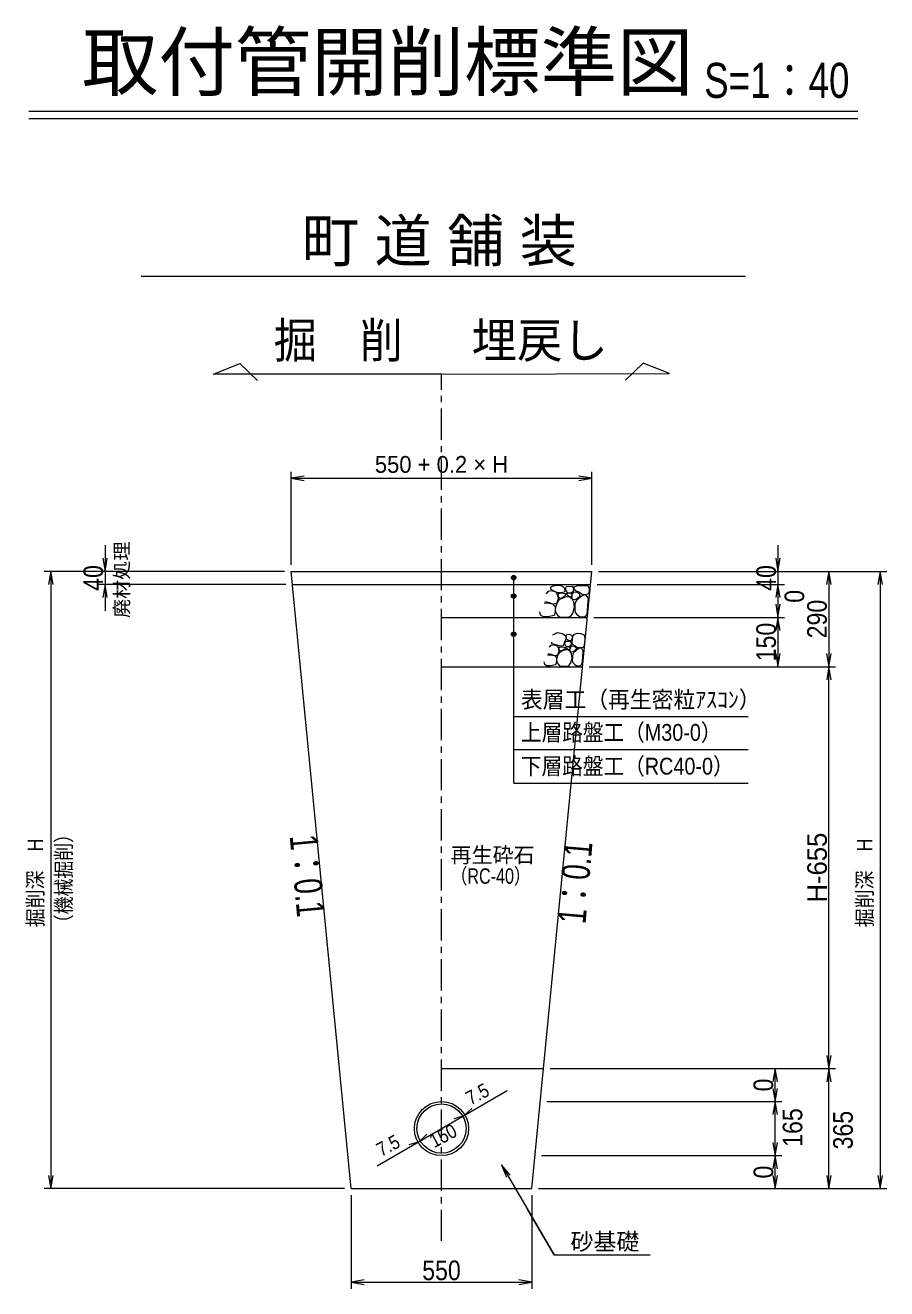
# Model space of a CAD drawing. Units: millimetres, scale not verified, with parts at other scales. Extents: x 323 to 5782, y 261 to 2709.
# Drawn here: x 3115 to 3770, y 1614 to 2576 of the extents above; entities that cross this region are included whole.
import ezdxf
from ezdxf.enums import TextEntityAlignment as Align

# ---------------------------------------------------------------- set-up
doc = ezdxf.new("R2010")
doc.units = ezdxf.units.MM
doc.header["$LTSCALE"] = 10
doc.linetypes.add('USER1', pattern=[3.81, 2.38125, -0.47625, 0.47625, -0.47625])
doc.linetypes.add('USER2', pattern=[19.05, 12.7, -6.35])
for name, color, linetype, lineweight in [('D-BMK', 2, 'USER1', 15), ('D-STR', 1, 'Continuous', 15), ('D-STR-DIM', 7, 'Continuous', 9), ('D-STR-HTXT', 7, 'Continuous', 5), ('D-STR-STR1', 7, 'Continuous', 5), ('D-TTL-LINE', 7, 'Continuous', 15)]:
    doc.layers.add(name, color=color, linetype=linetype, lineweight=lineweight)
doc.layers.add('D-TTL-TXT', color=7, linetype='Continuous')
doc.styles.add('ＭＳ Ｐゴシック', font='')
doc.styles.get('ＭＳ Ｐゴシック').set_extended_font_data('MS PGothic')

# ---------------------------------------------------------------- blocks, each defined once
blk = doc.blocks.new('open_arrow')
at = {"color": 0, "linetype": 'Continuous', "lineweight": -2}
blk.add_lwpolyline([(7.5, 1.25), (0, 0), (7.5, -1.25)], dxfattribs=at)

msp = doc.modelspace()

# ---------------------------------------------------------------- linework, layer by layer
at = {"layer": 'D-BMK'}
msp.add_line((3431.34, 1650.69), (3431.34, 2310.3), dxfattribs=at)
at = {"layer": 'D-STR'}
for p, q in [((3316.95, 2160.17), (3545.9, 2160.17)), ((3362.59, 1690.62), (3316.95, 2160.17)), ((3500.09, 1690.62), (3545.9, 2160.17)), ((3431.26, 2150.17), (3544.84, 2150.17)), ((3431.26, 2125.17), (3542.4, 2125.17)), ((3431.26, 2087.67), (3538.75, 2087.67)), ((3431.34, 1781.87), (3508.99, 1781.87)), ((3362.59, 1690.62), (3500.09, 1690.62))]:
    msp.add_line(p, q, dxfattribs=at)
at = {"layer": 'D-STR', "linetype": 'USER2'}
msp.add_line((3317.92, 2150.17), (3431.34, 2150.17), dxfattribs=at)
at = {"layer": 'D-STR'}
for radius in [20.62, 18.75]:
    msp.add_circle((3431.34, 1736.24), radius, dxfattribs=at)
at = {"layer": 'D-STR-DIM'}
for p, q in [((3316.95, 2165.17), (3316.95, 2236.01)), ((3316.95, 2231.01), (3545.9, 2231.01)), ((3545.9, 2165.17), (3545.9, 2236.01)), ((3175.27, 2180.17), (3175.27, 2130.17)), ((3687.44, 2180.17), (3687.44, 2130.17)), ((3311.95, 2160.17), (3128.99, 2160.17)), ((3133.99, 2160.17), (3133.99, 1690.62)), ((3311.95, 2160.17), (3170.27, 2160.17)), ((3550.9, 2160.17), (3692.44, 2160.17)), ((3550.9, 2160.17), (3731.18, 2160.17)), ((3550.9, 2160.17), (3770.26, 2160.17)), ((3726.18, 2160.17), (3726.18, 2087.67)), ((3765.26, 2160.17), (3765.26, 1690.62)), ((3312.92, 2150.17), (3170.27, 2150.17)), ((3549.92, 2150.17), (3692.44, 2150.17)), ((3549.92, 2150.17), (3692.44, 2150.17)), ((3687.44, 2150.17), (3687.44, 2125.17)), ((3547.4, 2125.17), (3692.44, 2125.17)), ((3547.4, 2125.17), (3692.44, 2125.17)), ((3687.44, 2125.17), (3687.44, 2087.67)), ((3543.75, 2087.67), (3692.44, 2087.67)), ((3543.75, 2087.67), (3731.18, 2087.67)), ((3726.23, 1781.87), (3726.23, 2087.67)), ((3513.99, 1781.87), (3690.33, 1781.87)), ((3513.99, 1781.87), (3731.23, 1781.87)), ((3513.99, 1781.87), (3731.23, 1781.87)), ((3685.33, 1756.87), (3685.33, 1781.87)), ((3726.23, 1690.62), (3726.23, 1781.87)), ((3382.26, 1707.82), (3481.4, 1765.23)), ((3449.19, 1746.58), (3454.36, 1751.59)), ((3511.56, 1756.87), (3690.33, 1756.87)), ((3511.56, 1756.87), (3690.33, 1756.87)), ((3685.33, 1715.62), (3685.33, 1756.87)), ((3447.57, 1745.64), (3440.65, 1743.65)), ((3415.12, 1726.84), (3420.29, 1731.86)), ((3413.5, 1725.9), (3406.58, 1723.92)), ((3507.53, 1715.62), (3690.33, 1715.62)), ((3507.53, 1715.62), (3690.33, 1715.62)), ((3685.33, 1690.62), (3685.33, 1715.62)), ((3357.59, 1690.62), (3128.99, 1690.62)), ((3362.59, 1685.62), (3362.59, 1614.37)), ((3500.09, 1685.62), (3500.09, 1614.37)), ((3505.09, 1690.62), (3690.33, 1690.62)), ((3505.09, 1690.62), (3731.23, 1690.62)), ((3505.09, 1690.62), (3770.26, 1690.62)), ((3362.59, 1619.37), (3500.09, 1619.37))]:
    msp.add_line(p, q, dxfattribs=at)
for points in [[(3431.34, 2310.3), (3257.73, 2310.3), (3277.81, 2318.38), (3291.2, 2305.33)], [(3431.34, 2310.3), (3604.95, 2310.65), (3584.86, 2318.69), (3571.5, 2305.61)]]:
    msp.add_lwpolyline(points, dxfattribs=at)
at = {"layer": 'D-STR-HTXT'}
for p, q in [((3486.28, 2155.35), (3486.28, 1999.04)), ((3486.36, 2049.73), (3664.76, 2049.73)), ((3486.36, 2024.71), (3664.76, 2024.71)), ((3486.36, 1999.04), (3664.76, 1999.04)), ((3517.21, 1640.2), (3590.1, 1640.2))]:
    msp.add_line(p, q, dxfattribs=at)
msp.add_lwpolyline([(3477.13, 1708.64), (3517.21, 1640.2), (3497.17, 1674.42)], dxfattribs=at)
for centre, radius in [((3486.28, 2155.35), 1.7), ((3486.28, 2155.35), 1.6), ((3486.28, 2155.35), 1.5), ((3486.28, 2155.35), 1.4), ((3486.28, 2155.35), 1.3), ((3486.28, 2155.35), 1.2), ((3486.28, 2155.35), 1.1), ((3486.28, 2155.35), 1), ((3486.28, 2155.35), 0.9), ((3486.28, 2155.35), 0.8), ((3486.28, 2155.35), 0.7), ((3486.28, 2155.35), 0.6), ((3486.28, 2155.35), 0.5), ((3486.28, 2155.35), 0.4), ((3486.28, 2155.35), 0.3), ((3486.28, 2155.35), 0.2), ((3486.28, 2155.35), 0.1), ((3486.28, 2141.27), 1.7), ((3486.28, 2141.27), 1.6), ((3486.28, 2141.27), 1.5), ((3486.28, 2141.27), 1.4), ((3486.28, 2141.27), 1.3), ((3486.28, 2141.27), 1.2), ((3486.28, 2141.27), 1.1), ((3486.28, 2141.27), 1), ((3486.28, 2141.27), 0.9), ((3486.28, 2141.27), 0.8), ((3486.28, 2141.27), 0.7), ((3486.28, 2141.27), 0.6), ((3486.28, 2141.27), 0.5), ((3486.28, 2141.27), 0.4), ((3486.28, 2141.27), 0.3), ((3486.28, 2141.27), 0.2), ((3486.28, 2141.27), 0.1), ((3486.28, 2112.38), 1.7), ((3486.28, 2112.38), 1.6), ((3486.28, 2112.38), 1.5), ((3486.28, 2112.38), 1.4), ((3486.28, 2112.38), 1.3), ((3486.28, 2112.38), 1.2), ((3486.28, 2112.38), 1.1), ((3486.28, 2112.38), 1), ((3486.28, 2112.38), 0.9), ((3486.28, 2112.38), 0.8), ((3486.28, 2112.38), 0.7), ((3486.28, 2112.38), 0.6), ((3486.28, 2112.38), 0.5), ((3486.28, 2112.38), 0.4), ((3486.28, 2112.38), 0.3), ((3486.28, 2112.38), 0.2), ((3486.28, 2112.38), 0.1)]:
    msp.add_circle(centre, radius, dxfattribs=at)
at = {"layer": 'D-STR-STR1'}
for points in [[(3510.07, 2137.21), (3512.52, 2136.64), (3515.91, 2135.51), (3518.3, 2135.76), (3519.39, 2136.58), (3520.4, 2139.5), (3519.71, 2142.91), (3518.53, 2144.44), (3515.39, 2145.28), (3512.37, 2144.82), (3510.95, 2143.21)], [(3509.46, 2136.02), (3511.91, 2136.12), (3515.91, 2135.51), (3517.96, 2133.46), (3517.96, 2129.77), (3517.03, 2126.5), (3512.33, 2125.55), (3508.42, 2125.72), (3506.77, 2126.95), (3506.2, 2129.42)], [(3516.11, 2112), (3519.69, 2113.72), (3523.37, 2112.79), (3526.02, 2110.88), (3525.97, 2108.97), (3525.16, 2106.95), (3524.54, 2104.62), (3523.61, 2103.46), (3521.69, 2103.16), (3519.41, 2103.98), (3517.3, 2104.59), (3515.43, 2105.17), (3515.38, 2106.35)], [(3512.07, 2096.65), (3514.06, 2096.73), (3517.28, 2096.23), (3518.94, 2094.58), (3518.94, 2091.6), (3518.19, 2088.96), (3514.39, 2088.19), (3511.24, 2088.33), (3509.9, 2089.33), (3509.45, 2091.32)], [(3512.57, 2097.61), (3514.55, 2097.15), (3517.28, 2096.23), (3519.21, 2096.44), (3520.09, 2097.1), (3520.91, 2099.46), (3520.36, 2102.21), (3519.4, 2103.45), (3516.87, 2104.13), (3514.42, 2103.76), (3513.28, 2102.46)]]:
    msp.add_lwpolyline(points, dxfattribs=at)
for points in [[(3515.1, 2148.75), (3517.68, 2149.5), (3521.3, 2149.58), (3523.46, 2149), (3524.79, 2147.67), (3525.33, 2145.71), (3524.75, 2144.26), (3522.47, 2143.74), (3520.34, 2143.92), (3518.53, 2144.44), (3515.72, 2145.59), (3514.68, 2146.55), (3514.61, 2148.06)], [(3526.58, 2148.79), (3530.86, 2149.04), (3531.74, 2147.46), (3531.53, 2144.92), (3530.24, 2143.88), (3527.51, 2143.55), (3526.16, 2145.25), (3525.62, 2147.25)], [(3528.13, 2141.27), (3526.66, 2142.24), (3526.76, 2143.32), (3528.27, 2143.77), (3530.46, 2143.17), (3530.67, 2141.85), (3529.9, 2140.9)], [(3531.14, 2143.09), (3532.38, 2144.62), (3534.39, 2144.3), (3536.21, 2143.4), (3536.53, 2141.85), (3536.16, 2140.9), (3535.29, 2140.05), (3534.02, 2139.02), (3532.28, 2138.44), (3531.16, 2138.85), (3530.61, 2140.63)], [(3532.32, 2148.46), (3535.19, 2149.41), (3539.43, 2149.5), (3543.01, 2149.25), (3543.8, 2147.25), (3543.72, 2144.8), (3543.01, 2142.72), (3540.5, 2142.25), (3538.02, 2142.72), (3536.44, 2144.05), (3533.53, 2145.34), (3532.36, 2146.83)], [(3526.26, 2140.87), (3523.61, 2139.86), (3520.65, 2138.41), (3519.39, 2136.58), (3518.57, 2134.31), (3517.96, 2131.62), (3518.25, 2128.91), (3519.67, 2126.93), (3521.08, 2125.53), (3526.54, 2125.35), (3529.64, 2125.82), (3531.42, 2128.48), (3532.64, 2132.96), (3532.16, 2136.79), (3531.16, 2138.85), (3528.94, 2140.63)], [(3520.53, 2143.24), (3522.47, 2143.74), (3525.21, 2143.34), (3525.77, 2142.49), (3525.32, 2141.39), (3523.38, 2140.05), (3521.6, 2139.52), (3520.91, 2140.06), (3520.06, 2141.21), (3520.29, 2142.61)], [(3538.32, 2141.69), (3536.53, 2140.23), (3534.01, 2138.08), (3533.18, 2136.56), (3532.95, 2134.14), (3532.78, 2130.63), (3533.15, 2128.77), (3534.74, 2127.12), (3536.69, 2125.83), (3540.27, 2125.59), (3541.86, 2127.18), (3542.49, 2130), (3542.86, 2134.24), (3543.12, 2139.6), (3541.8, 2141.89), (3540.5, 2142.25)], [(3525.9, 2106.96), (3529.36, 2107.16), (3530.07, 2105.89), (3529.9, 2103.84), (3528.86, 2103), (3526.66, 2102.73), (3525.57, 2104.11), (3525.13, 2105.72)], [(3527.94, 2107.67), (3526.51, 2108.49), (3526.44, 2109.75), (3526.28, 2111.22), (3526.78, 2112.13), (3529.11, 2112.33), (3530.63, 2111.41), (3531.08, 2109.96), (3530.67, 2108.55), (3529.72, 2107.62), (3528.73, 2107.42)], [(3531.47, 2111.02), (3532.62, 2112.48), (3534.88, 2113.16), (3537.18, 2113.02), (3539.44, 2112.19), (3540.13, 2111.24), (3540.33, 2108.47), (3540.24, 2106.35), (3539.98, 2103.86), (3539.74, 2103.02), (3539.01, 2102.28), (3537.89, 2101.99), (3536.31, 2101.99), (3534.97, 2102.1), (3534.23, 2102.54), (3532.76, 2103.49), (3531.19, 2104.5), (3530.85, 2106.16), (3530.99, 2107.97), (3531.12, 2109.15)], [(3525.65, 2100.57), (3523.51, 2099.75), (3521.11, 2098.58), (3520.09, 2097.1), (3519.43, 2095.27), (3518.94, 2093.09), (3519.17, 2090.91), (3520.32, 2089.31), (3521.46, 2088.18), (3525.87, 2088.04), (3528.37, 2088.41), (3529.81, 2090.56), (3530.8, 2094.18), (3530.41, 2097.27), (3529.6, 2098.93), (3527.81, 2100.37)], [(3521.01, 2102.48), (3522.58, 2102.89), (3524.79, 2102.56), (3525.25, 2101.88), (3524.89, 2100.99), (3523.32, 2099.91), (3521.88, 2099.48), (3521.32, 2099.92), (3520.64, 2100.84), (3520.82, 2101.98)], [(3527.16, 2100.89), (3525.96, 2101.68), (3526.05, 2102.55), (3527.26, 2102.91), (3529.03, 2102.42), (3529.2, 2101.36), (3528.59, 2100.59)], [(3529.59, 2102.36), (3530.59, 2103.59), (3532.21, 2103.34), (3533.68, 2102.61), (3533.94, 2101.36), (3533.64, 2100.59), (3532.94, 2099.91), (3531.91, 2099.08), (3530.5, 2098.61), (3529.6, 2098.93), (3529.16, 2100.38)], [(3535.38, 2101.23), (3533.94, 2100.05), (3531.9, 2098.31), (3531.23, 2097.08), (3531.05, 2095.13), (3530.91, 2092.3), (3531.21, 2090.8), (3532.49, 2089.46), (3534.07, 2088.42), (3536.96, 2088.23), (3538.25, 2089.51), (3538.75, 2091.79), (3539.05, 2095.21), (3539.26, 2099.55), (3538.19, 2101.39), (3537.15, 2101.69)]]:
    msp.add_lwpolyline(points, close=True, dxfattribs=at)
at = {"layer": 'D-TTL-LINE'}
for p, q in [((3748.19, 2510.13), (3117.32, 2510.13)), ((3748.19, 2504.38), (3117.32, 2504.38)), ((3202.85, 2384.68), (3662.66, 2384.68))]:
    msp.add_line(p, q, dxfattribs=at)

# ---------------------------------------------------------------- block references
at = {"layer": 'D-STR-DIM', "xscale": 1.33, "yscale": 1.33}
for p in [(3316.95, 2231.01), (3362.59, 1619.37)]:
    msp.add_blockref('open_arrow', p, dxfattribs=at)
for p, rotation in [((3545.9, 2231.01), 180), ((3175.27, 2160.17), 90), ((3687.44, 2160.17), 90), ((3133.99, 2160.17), 270), ((3726.18, 2160.17), 270), ((3765.26, 2160.17), 270), ((3175.27, 2150.17), 270), ((3687.44, 2150.17), 270), ((3687.44, 2150.17), 270), ((3687.44, 2125.17), 90), ((3687.44, 2125.17), 270), ((3687.44, 2087.67), 90), ((3726.18, 2087.67), 90), ((3726.23, 2087.67), 270), ((3726.23, 1781.87), 90), ((3685.33, 1781.87), 270), ((3726.23, 1781.87), 270), ((3685.33, 1756.87), 90), ((3685.33, 1756.87), 270), ((3685.33, 1715.62), 90), ((3685.33, 1715.62), 270), ((3133.99, 1690.62), 90), ((3685.33, 1690.62), 90), ((3726.23, 1690.62), 90), ((3765.26, 1690.62), 90), ((3500.09, 1619.37), 180)]:
    msp.add_blockref('open_arrow', p, dxfattribs=dict(at, rotation=rotation))
at = {"layer": 'D-STR-HTXT', "xscale": 1.33, "yscale": 1.33, "rotation": 300.4}
msp.add_blockref('open_arrow', (3477.13, 1708.64), dxfattribs=at)

# ---------------------------------------------------------------- texts
at = {"layer": 'D-STR-DIM', "style": 'ＭＳ Ｐゴシック'}
for s, width, p in [('掘\u3000削', 0.9, (3303.66, 2314.69)), ('埋戻し', 0.95, (3454.31, 2314.69))]:
    msp.add_text(s, height=26.66, dxfattribs=dict(at, width=width)).set_placement(p, align=Align.BOTTOM_LEFT)
msp.add_text('550 + 0.2 × H', height=12.8, dxfattribs=at).set_placement((3431.34, 2231.33), align=Align.BOTTOM_CENTER)
msp.add_text('廃材処理', height=10.66, rotation=90, dxfattribs=at).set_placement((3196.5, 2124.74), align=Align.BOTTOM_LEFT)
at = {"layer": 'D-STR-DIM', "style": 'ＭＳ Ｐゴシック', "width": 0.9}
for s, p in [('40', (3166.27, 2155.17)), ('40', (3678.44, 2155.17)), ('0', (3699.98, 2141.18)), ('290', (3717.18, 2123.92)), ('150', (3678.44, 2106.42)), ('0', (3676.33, 1769.37)), ('165', (3698.52, 1737.02)), ('365', (3736.92, 1735.04)), ('0', (3676.33, 1703.12))]:
    msp.add_text(s, height=14.93, rotation=90, dxfattribs=at).set_placement(p, align=Align.MIDDLE_CENTER)
at = {"layer": 'D-STR-DIM', "style": 'ＭＳ Ｐゴシック'}
for s, height, rotation, width, p in [('掘削深\u3000H', 11.73, 90, 0.9, (3131.49, 1889.39)), ('（機械掘削）', 11.73, 90, 0.85, (3153.14, 1885.6)), ('掘削深\u3000H', 11.73, 90, 0.9, (3762.77, 1889.39)), ('7.5', 10.66, 27.903, 0.9, (3454.94, 1750.9)), ('7.5', 10.66, 27.903, 0.9, (3386.99, 1711.71)), ('150', 10.66, 27.903, 0.9, (3427.26, 1718.37))]:
    msp.add_text(s, height=height, rotation=rotation, dxfattribs=dict(at, width=width)).set_placement(p, align=Align.BOTTOM_LEFT)
msp.add_text('H-655', height=14.93, rotation=90, dxfattribs=at).set_placement((3717.23, 1934.77), align=Align.MIDDLE_CENTER)
at = {"layer": 'D-STR-DIM', "style": 'ＭＳ Ｐゴシック', "width": 0.9}
msp.add_text('550', height=14.93, dxfattribs=at).set_placement((3431.34, 1628.37), align=Align.MIDDLE_CENTER)
at = {"layer": 'D-STR-HTXT', "style": 'ＭＳ Ｐゴシック'}
for s, width, p in [('表層工（再生密粒ｱｽｺﾝ）', 0.95, (3491.81, 2052.45)), ('上層路盤工（M30-0）', 0.9, (3491.81, 2027.43)), ('下層路盤工（RC40-0）', 0.9, (3491.81, 2001.75))]:
    msp.add_text(s, height=12.8, dxfattribs=dict(at, width=width)).set_placement(p, align=Align.BOTTOM_LEFT)
msp.add_text('砂基礎', height=12.8, dxfattribs=at).set_placement((3529.57, 1640.01), align=Align.BOTTOM_LEFT)
at = {"layer": 'D-TTL-TXT', "style": 'ＭＳ Ｐゴシック'}
for s, height, p in [('取付管開削標準図', 42.65, (3157.65, 2513.74)), ('再生砕石', 11.73, (3438.25, 1934.97))]:
    msp.add_text(s, height=height, dxfattribs=at).set_placement(p, align=Align.BOTTOM_LEFT)
at = {"layer": 'D-TTL-TXT', "style": 'ＭＳ Ｐゴシック', "width": 0.8}
for s, height, p in [('S=1：40', 26.66, (3631.31, 2512.46)), ('（RC-40）', 11.73, (3438.25, 1918.97))]:
    msp.add_text(s, height=height, dxfattribs=at).set_placement(p, align=Align.BOTTOM_LEFT)
at = {"layer": 'D-TTL-TXT', "style": 'ＭＳ Ｐゴシック'}
msp.add_text('町 道 舗 装', height=31.99, dxfattribs=at).set_placement((3429.74, 2386.18), align=Align.BOTTOM_CENTER)
at = {"layer": 'D-TTL-TXT', "style": 'ＭＳ Ｐゴシック', "width": 0.75}
for rotation, p in [(275.287, (3309.37, 1958.28)), (85.082, (3547.34, 1890.91))]:
    msp.add_text('1：0.1', height=21.33, rotation=rotation, dxfattribs=at).set_placement(p, align=Align.BOTTOM_LEFT)

doc.saveas('drawing.dxf')
